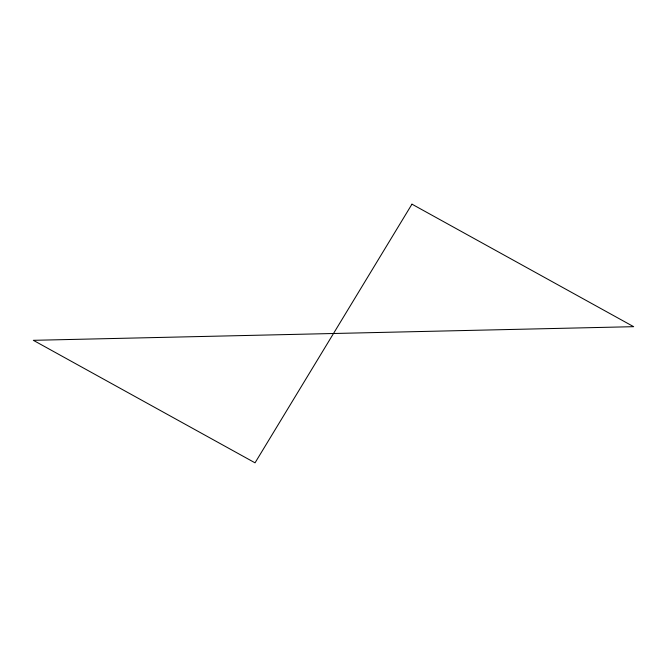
<?xml version="1.0" encoding="UTF-8"?>
<svg xmlns="http://www.w3.org/2000/svg" width="667" height="667" viewBox="0 0 667 667"><rect width="100%" height="100%" fill="white"/><g stroke="black" fill="none" stroke-linecap="round" stroke-linejoin="round"><path stroke-width="1" d="M411.964 204.169L255.036 462.831L33.35 340.32L633.65 326.68L411.964 204.169"/></g></svg>
